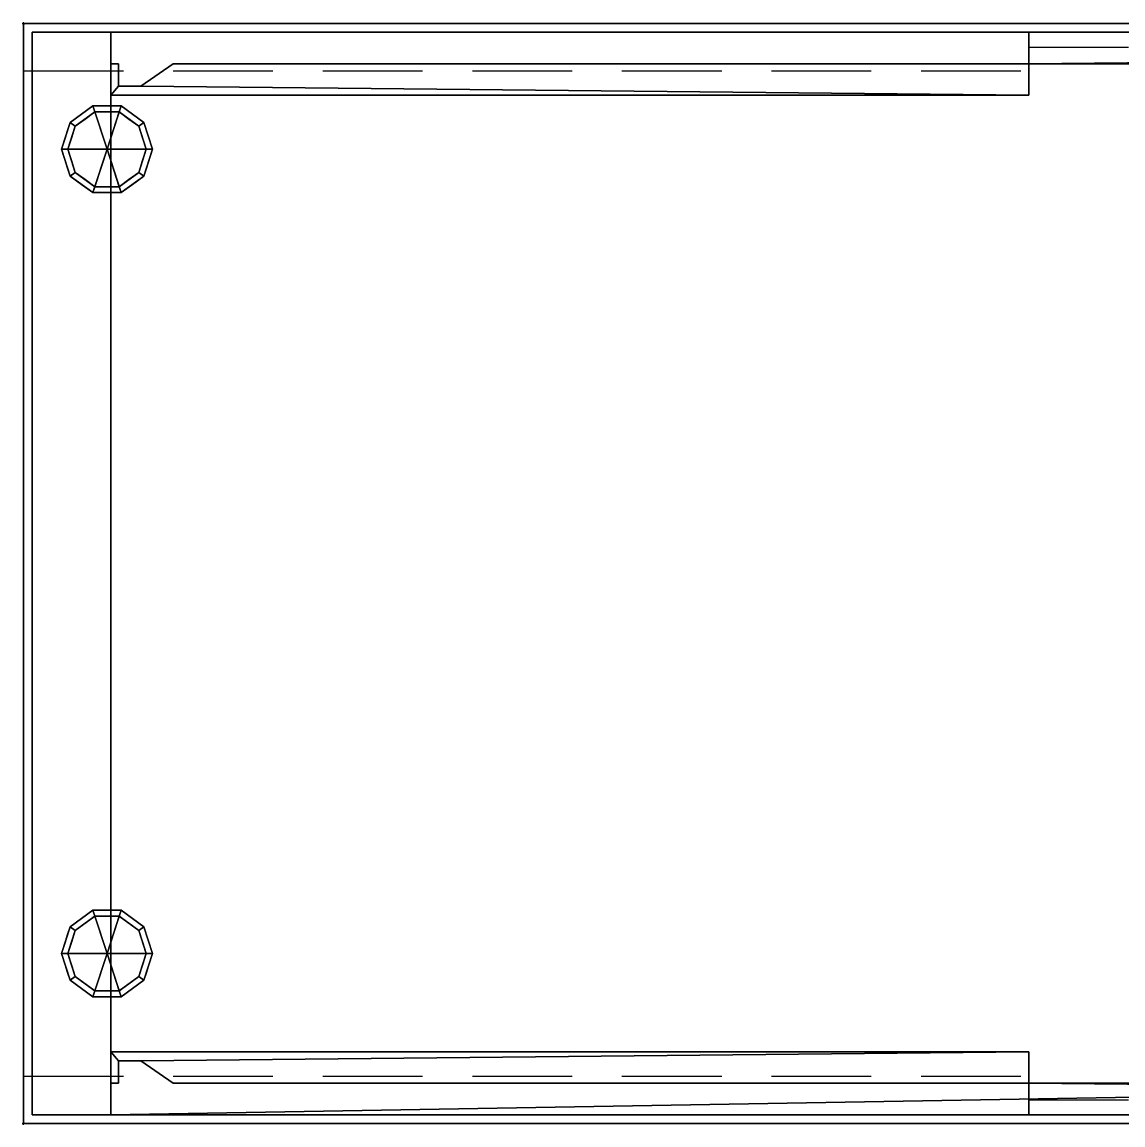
# Model space of a CAD drawing. Header units: millimetres. Extents: x -1 to 1401, y -701 to 1.
# Drawn here: x -1 to 700, y -701 to 1 of the extents above; entities that cross this region are included whole.
import ezdxf

# ---------------------------------------------------------------- set-up
doc = ezdxf.new("R2010")
doc.units = ezdxf.units.MM
doc.header["$PDMODE"] = 34
doc.linetypes.add('NASCOSTA', pattern=[9.525, 6.35, -3.175])
for name, color, linetype in [('IQ_200_2D', 1, 'Continuous'), ('IQ_200_3D', 1, 'Continuous'), ('IQ_204_2D', 7, 'Continuous'), ('IQ_204_3D', 7, 'Continuous'), ('IQ_INS_3D', 3, 'Continuous')]:
    doc.layers.add(name, color=color, linetype=linetype)

msp = doc.modelspace()

# ---------------------------------------------------------------- linework, layer by layer
at = {"layer": 'IQ_200_2D', "linetype": 'Continuous'}
msp.add_line((0, 0), (1355, 0), dxfattribs=at)
at = {"layer": 'IQ_200_2D'}
for p, q in [((0, 0), (1400, 0)), ((0, -700), (0, 0)), ((1400, -700), (0, -700))]:
    msp.add_line(p, q, dxfattribs=at)
at = {"layer": 'IQ_200_3D'}
for points in [[(0, 0, 900), (0, 0, 850), (0, -700, 850), (0, -700, 900)], [(1400, 0, 900), (1400, 0, 850), (0, 0, 850), (0, 0, 900)], [(1400, -700, 850), (0, -700, 850), (0, 0, 850), (1400, 0, 850)], [(0, 0, 900), (0, -700, 900), (1400, -700, 900), (1400, 0, 900)], [(0, -700, 900), (0, -700, 850), (1400, -700, 850), (1400, -700, 900)]]:
    msp.add_3dface(points, dxfattribs=at)
at = {"layer": 'IQ_204_2D', "linetype": 'NASCOSTA', "ltscale": 10}
for p, q in [((640, -30), (640, -15)), ((640, -15), (1400, -15)), ((0, -30), (640, -30)), ((0, -670), (640, -670)), ((640, -670), (640, -685)), ((640, -685), (1400, -685))]:
    msp.add_line(p, q, dxfattribs=at)
at = {"layer": 'IQ_INS_3D'}
for p in [(0, 0), (0, -700)]:
    msp.add_point(p, dxfattribs=at)

# ---------------------------------------------------------------- meshes
at = {"layer": 'IQ_200_3D'}
mesh = msp.add_polyface(dxfattribs=at)
corners = [(5.5, -5.5, 850), (5.5, -694.5, 850), (55.5, -694.5, 850), (55.5, -5.5, 850), (1394.5, -694.5, 850), (1394.5, -5.5, 850), (1224.5, -5.5, 850), (1224.5, -674.5, 850), (1344.5, -674.5, 850), (1344.5, -694.5, 850)]
mesh.append_faces([[corners[k] for k in face] for face in [(2, 3, 0, 1)]])
mesh.append_faces([[corners[k] for k in face] for face in [(6, 7, 8, 5)]], dxfattribs={"vtx2": -1})
mesh.append_faces([[corners[k] for k in face] for face in [(8, 9, 4, 5)]], dxfattribs={"vtx3": -1})
mesh = msp.add_polyface(dxfattribs=at)
corners = [(1394.5, -694.5, 150), (5.5, -694.5, 150), (5.5, -5.5, 150), (1394.5, -5.5, 150)]
mesh.append_faces([[corners[k] for k in face] for face in [(0, 1, 2, 3)]])
mesh = msp.add_polyface(dxfattribs=at)
corners = [(1394.5, -5.5, 150), (5.5, -5.5, 150), (5.5, -5.5, 850), (55.5, -5.5, 850), (55.5, -5.5, 200), (1224.5, -5.5, 200), (1224.5, -5.5, 850), (1394.5, -5.5, 850)]
mesh.append_faces([[corners[k] for k in face] for face in [(5, 0, 1, 4)]], dxfattribs={"vtx0": -1, "vtx2": -1})
mesh.append_faces([[corners[k] for k in face] for face in [(2, 3, 4, 1)]], dxfattribs={"vtx2": -1})
mesh.append_faces([[corners[k] for k in face] for face in [(5, 6, 7, 0)]], dxfattribs={"vtx3": -1})
mesh = msp.add_polyface(dxfattribs=at)
corners = [(5.5, -5.5, 850), (5.5, -5.5, 150), (5.5, -694.5, 150), (5.5, -694.5, 850)]
mesh.append_faces([[corners[k] for k in face] for face in [(0, 1, 2, 3)]])
mesh = msp.add_polyface(dxfattribs=at)
corners = [(1344.5, -674.5, 200), (1224.5, -674.5, 200), (1224.5, -5.5, 200), (55.5, -5.5, 200), (55.5, -694.5, 200), (1344.5, -694.5, 200)]
mesh.append_faces([[corners[k] for k in face] for face in [(5, 0, 1, 4)]], dxfattribs={"vtx2": -1})
mesh.append_faces([[corners[k] for k in face] for face in [(1, 2, 3, 4)]], dxfattribs={"vtx3": -1})
mesh = msp.add_polyface(dxfattribs=at)
corners = [(55.5, -5.5, 200), (55.5, -5.5, 850), (55.5, -694.5, 850), (55.5, -694.5, 200)]
mesh.append_faces([[corners[k] for k in face] for face in [(0, 1, 2, 3)]])
mesh = msp.add_polyface(dxfattribs=at)
corners = [(1224.5, -25.5, 200), (640, -25.5, 200), (640, -5.5, 200), (1184.86, -5.5, 200), (1205.34, -19.84, 200), (1219.5, -19.84, 200), (1219.5, -5.5, 200), (1224.5, -5.5, 200)]
mesh.append_faces([[corners[k] for k in face] for face in [(7, 0, 5, 6), (3, 4, 1, 2)]], dxfattribs={"vtx1": -1})
mesh.append_faces([[corners[k] for k in face] for face in [(4, 5, 0, 1)]], dxfattribs={"vtx1": -1, "vtx3": -1})
mesh = msp.add_polyface(dxfattribs=at)
corners = [(1224.5, -25.5, 850), (1224.5, -5.5, 850), (1219.5, -5.5, 850), (1219.5, -19.84, 850), (1205.34, -19.84, 850), (1184.86, -5.5, 850), (640, -5.5, 850), (640, -25.5, 850)]
mesh.append_faces([[corners[k] for k in face] for face in [(7, 4, 5, 6), (3, 0, 1, 2)]], dxfattribs={"vtx0": -1})
mesh.append_faces([[corners[k] for k in face] for face in [(4, 7, 0, 3)]], dxfattribs={"vtx0": -1, "vtx2": -1})
mesh = msp.add_polyface(dxfattribs=at)
corners = [(640, -5.5, 200), (640, -5.5, 850), (1184.86, -5.5, 850), (1184.86, -5.5, 200)]
mesh.append_faces([[corners[k] for k in face] for face in [(0, 1, 2, 3)]])
mesh = msp.add_polyface(dxfattribs=at)
corners = [(640, -25.5, 200), (640, -25.5, 850), (640, -5.5, 850), (640, -5.5, 200)]
mesh.append_faces([[corners[k] for k in face] for face in [(0, 1, 2, 3)]])
mesh = msp.add_polyface(dxfattribs=at)
corners = [(55.5, -45.5, 200), (55.5, -25.5, 200), (60.5, -25.5, 200), (60.5, -39.84, 200), (74.66, -39.84, 200), (95.14, -25.5, 200), (640, -25.5, 200), (640, -45.5, 200)]
mesh.append_faces([[corners[k] for k in face] for face in [(3, 0, 1, 2), (7, 4, 5, 6)]], dxfattribs={"vtx0": -1})
mesh.append_faces([[corners[k] for k in face] for face in [(0, 3, 4, 7)]], dxfattribs={"vtx0": -1, "vtx2": -1})
mesh = msp.add_polyface(dxfattribs=at)
corners = [(55.5, -45.5, 850), (640, -45.5, 850), (640, -25.5, 850), (95.14, -25.5, 850), (74.66, -39.84, 850), (60.5, -39.84, 850), (60.5, -25.5, 850), (55.5, -25.5, 850)]
mesh.append_faces([[corners[k] for k in face] for face in [(4, 5, 0, 1)]], dxfattribs={"vtx1": -1, "vtx3": -1})
mesh.append_faces([[corners[k] for k in face] for face in [(1, 2, 3, 4), (5, 6, 7, 0)]], dxfattribs={"vtx3": -1})
mesh = msp.add_polyface(dxfattribs=at)
corners = [(55.5, -45.5, 200), (55.5, -45.5, 850), (55.5, -25.5, 850), (55.5, -25.5, 200)]
mesh.append_faces([[corners[k] for k in face] for face in [(0, 1, 2, 3)]])
mesh = msp.add_polyface(dxfattribs=at)
corners = [(55.5, -25.5, 200), (55.5, -25.5, 850), (60.5, -25.5, 850), (60.5, -25.5, 200)]
mesh.append_faces([[corners[k] for k in face] for face in [(0, 1, 2, 3)]])
mesh = msp.add_polyface(dxfattribs=at)
corners = [(60.5, -25.5, 200), (60.5, -25.5, 850), (60.5, -39.84, 850), (60.5, -39.84, 200)]
mesh.append_faces([[corners[k] for k in face] for face in [(0, 1, 2, 3)]])
mesh = msp.add_polyface(dxfattribs=at)
corners = [(74.66, -39.84, 200), (74.66, -39.84, 850), (95.14, -25.5, 850), (95.14, -25.5, 200)]
mesh.append_faces([[corners[k] for k in face] for face in [(0, 1, 2, 3)]])
mesh = msp.add_polyface(dxfattribs=at)
corners = [(95.14, -25.5, 200), (95.14, -25.5, 850), (640, -25.5, 850), (640, -25.5, 200)]
mesh.append_faces([[corners[k] for k in face] for face in [(0, 1, 2, 3)]])
mesh = msp.add_polyface(dxfattribs=at)
corners = [(640, -25.5, 200), (640, -25.5, 850), (640, -45.5, 850), (640, -45.5, 200)]
mesh.append_faces([[corners[k] for k in face] for face in [(0, 1, 2, 3)]])
mesh = msp.add_polyface(dxfattribs=at)
corners = [(1224.5, -25.5, 200), (1224.5, -25.5, 850), (640, -25.5, 850), (640, -25.5, 200)]
mesh.append_faces([[corners[k] for k in face] for face in [(0, 1, 2, 3)]])
mesh = msp.add_polyface(dxfattribs=at)
corners = [(60.5, -39.84, 200), (60.5, -39.84, 850), (74.66, -39.84, 850), (74.66, -39.84, 200)]
mesh.append_faces([[corners[k] for k in face] for face in [(0, 1, 2, 3)]])
mesh = msp.add_polyface(dxfattribs=at)
corners = [(640, -45.5, 200), (640, -45.5, 850), (55.5, -45.5, 850), (55.5, -45.5, 200)]
mesh.append_faces([[corners[k] for k in face] for face in [(0, 1, 2, 3)]])
mesh = msp.add_polyface(dxfattribs=at)
corners = [(55.5, -654.5, 200), (640, -654.5, 200), (640, -674.5, 200), (95.14, -674.5, 200), (74.66, -660.16, 200), (60.5, -660.16, 200), (60.5, -674.5, 200), (55.5, -674.5, 200)]
mesh.append_faces([[corners[k] for k in face] for face in [(7, 0, 5, 6), (3, 4, 1, 2)]], dxfattribs={"vtx1": -1})
mesh.append_faces([[corners[k] for k in face] for face in [(4, 5, 0, 1)]], dxfattribs={"vtx1": -1, "vtx3": -1})
mesh = msp.add_polyface(dxfattribs=at)
corners = [(55.5, -654.5, 850), (55.5, -674.5, 850), (60.5, -674.5, 850), (60.5, -660.16, 850), (74.66, -660.16, 850), (95.14, -674.5, 850), (640, -674.5, 850), (640, -654.5, 850)]
mesh.append_faces([[corners[k] for k in face] for face in [(0, 3, 4, 7)]], dxfattribs={"vtx0": -1, "vtx2": -1})
mesh.append_faces([[corners[k] for k in face] for face in [(5, 6, 7, 4), (1, 2, 3, 0)]], dxfattribs={"vtx2": -1})
mesh = msp.add_polyface(dxfattribs=at)
corners = [(55.5, -654.5, 850), (640, -654.5, 850), (640, -654.5, 200), (55.5, -654.5, 200)]
mesh.append_faces([[corners[k] for k in face] for face in [(0, 1, 2, 3)]])
mesh = msp.add_polyface(dxfattribs=at)
corners = [(55.5, -674.5, 850), (55.5, -654.5, 850), (55.5, -654.5, 200), (55.5, -674.5, 200)]
mesh.append_faces([[corners[k] for k in face] for face in [(0, 1, 2, 3)]])
mesh = msp.add_polyface(dxfattribs=at)
corners = [(640, -654.5, 850), (640, -674.5, 850), (640, -674.5, 200), (640, -654.5, 200)]
mesh.append_faces([[corners[k] for k in face] for face in [(0, 1, 2, 3)]])
mesh = msp.add_polyface(dxfattribs=at)
corners = [(60.5, -660.16, 850), (60.5, -674.5, 850), (60.5, -674.5, 200), (60.5, -660.16, 200)]
mesh.append_faces([[corners[k] for k in face] for face in [(0, 1, 2, 3)]])
mesh = msp.add_polyface(dxfattribs=at)
corners = [(74.66, -660.16, 850), (60.5, -660.16, 850), (60.5, -660.16, 200), (74.66, -660.16, 200)]
mesh.append_faces([[corners[k] for k in face] for face in [(0, 1, 2, 3)]])
mesh = msp.add_polyface(dxfattribs=at)
corners = [(95.14, -674.5, 850), (74.66, -660.16, 850), (74.66, -660.16, 200), (95.14, -674.5, 200)]
mesh.append_faces([[corners[k] for k in face] for face in [(0, 1, 2, 3)]])
mesh = msp.add_polyface(dxfattribs=at)
corners = [(60.5, -674.5, 850), (55.5, -674.5, 850), (55.5, -674.5, 200), (60.5, -674.5, 200)]
mesh.append_faces([[corners[k] for k in face] for face in [(0, 1, 2, 3)]])
mesh = msp.add_polyface(dxfattribs=at)
corners = [(640, -674.5, 850), (95.14, -674.5, 850), (95.14, -674.5, 200), (640, -674.5, 200)]
mesh.append_faces([[corners[k] for k in face] for face in [(0, 1, 2, 3)]])
mesh = msp.add_polyface(dxfattribs=at)
corners = [(1224.5, -674.5, 200), (1224.5, -694.5, 200), (1219.5, -694.5, 200), (1219.5, -680.16, 200), (1205.34, -680.16, 200), (1184.86, -694.5, 200), (640, -694.5, 200), (640, -674.5, 200)]
mesh.append_faces([[corners[k] for k in face] for face in [(3, 0, 1, 2), (7, 4, 5, 6)]], dxfattribs={"vtx0": -1})
mesh.append_faces([[corners[k] for k in face] for face in [(0, 3, 4, 7)]], dxfattribs={"vtx0": -1, "vtx2": -1})
mesh = msp.add_polyface(dxfattribs=at)
corners = [(1224.5, -674.5, 850), (640, -674.5, 850), (640, -694.5, 850), (1184.86, -694.5, 850), (1205.34, -680.16, 850), (1219.5, -680.16, 850), (1219.5, -694.5, 850), (1224.5, -694.5, 850)]
mesh.append_faces([[corners[k] for k in face] for face in [(3, 4, 1, 2), (7, 0, 5, 6)]], dxfattribs={"vtx1": -1})
mesh.append_faces([[corners[k] for k in face] for face in [(0, 1, 4, 5)]], dxfattribs={"vtx1": -1, "vtx3": -1})
mesh = msp.add_polyface(dxfattribs=at)
corners = [(640, -694.5, 850), (640, -674.5, 850), (640, -674.5, 200), (640, -694.5, 200)]
mesh.append_faces([[corners[k] for k in face] for face in [(0, 1, 2, 3)]])
mesh = msp.add_polyface(dxfattribs=at)
corners = [(640, -674.5, 850), (1224.5, -674.5, 850), (1224.5, -674.5, 200), (640, -674.5, 200)]
mesh.append_faces([[corners[k] for k in face] for face in [(0, 1, 2, 3)]])
mesh = msp.add_polyface(dxfattribs=at)
corners = [(5.5, -694.5, 150), (1394.5, -694.5, 150), (1394.5, -694.5, 850), (1344.5, -694.5, 850), (1344.5, -694.5, 200), (55.5, -694.5, 200), (55.5, -694.5, 850), (5.5, -694.5, 850)]
mesh.append_faces([[corners[k] for k in face] for face in [(4, 5, 0, 1)]], dxfattribs={"vtx1": -1, "vtx3": -1})
mesh.append_faces([[corners[k] for k in face] for face in [(2, 3, 4, 1)]], dxfattribs={"vtx2": -1})
mesh.append_faces([[corners[k] for k in face] for face in [(5, 6, 7, 0)]], dxfattribs={"vtx3": -1})
mesh = msp.add_polyface(dxfattribs=at)
corners = [(1184.86, -694.5, 850), (640, -694.5, 850), (640, -694.5, 200), (1184.86, -694.5, 200)]
mesh.append_faces([[corners[k] for k in face] for face in [(0, 1, 2, 3)]])
at = {"layer": 'IQ_204_3D'}
mesh = msp.add_polyface(dxfattribs=at)
corners = [(53.1, -80, 150), (82.1, -80, 150), (76.56, -62.95, 150), (62.06, -52.42, 150), (44.14, -52.42, 150), (29.64, -62.95, 150), (24.1, -80, 150)]
mesh.append_faces([[corners[k] for k in face] for face in [(0, 4, 5, 6)]], dxfattribs={"vtx0": -1})
mesh.append_faces([[corners[k] for k in face] for face in [(0, 3, 4)]], dxfattribs={"vtx0": -1, "vtx2": -1})
mesh.append_faces([[corners[k] for k in face] for face in [(0, 1, 2, 3)]], dxfattribs={"vtx3": -1})
mesh = msp.add_polyface(dxfattribs=at)
corners = [(24.1, -80, 150), (29.64, -62.95, 150), (44.14, -52.42, 150), (62.06, -52.42, 150), (76.56, -62.95, 150), (82.1, -80, 150), (82.1, -80, 25), (76.56, -62.95, 25), (62.06, -52.42, 25), (44.14, -52.42, 25), (29.64, -62.95, 25), (24.1, -80, 25), (69.31, -57.69, 150), (69.31, -57.69, 25), (79.33, -71.48, 25), (79.33, -71.48, 150), (53.1, -52.42, 150), (53.1, -52.42, 25), (36.89, -57.69, 25), (36.89, -57.69, 150), (26.41, -72.88, 25), (26.87, -71.48, 150), (28.03, -67.92, 25)]
mesh.append_faces([[corners[k] for k in face] for face in [(22, 1, 10), (1, 22, 21)]], dxfattribs={"vtx0": -1, "vtx1": -1})
mesh.append_faces([[corners[k] for k in face] for face in [(20, 0, 21)]], dxfattribs={"vtx0": -1, "vtx2": -1})
mesh.append_faces([[corners[k] for k in face] for face in [(22, 20, 21)]], dxfattribs={"vtx1": -1, "vtx2": -1})
mesh.append_faces([[corners[k] for k in face] for face in [(2, 16, 17, 9), (13, 8, 3, 12), (4, 15, 14, 7), (7, 13, 12, 4), (9, 18, 19, 2), (16, 3, 8, 17), (1, 19, 18, 10)]], dxfattribs={"vtx1": -1, "vtx3": -1})
mesh.append_faces([[corners[k] for k in face] for face in [(5, 6, 14, 15), (20, 11, 0)]], dxfattribs={"vtx2": -1})
mesh = msp.add_polyface(dxfattribs=at)
corners = [(24.1, -80, 25), (29.64, -62.95, 25), (44.14, -52.42, 25), (62.06, -52.42, 25), (76.56, -62.95, 25), (82.1, -80, 25), (78.1, -80, 25), (73.33, -65.31, 25), (60.83, -56.22, 25), (45.37, -56.22, 25), (32.87, -65.31, 25), (28.1, -80, 25)]
mesh.append_faces([[corners[k] for k in face] for face in [(10, 1, 2, 9)]], dxfattribs={"vtx0": -1, "vtx2": -1})
mesh.append_faces([[corners[k] for k in face] for face in [(6, 7, 4, 5)]], dxfattribs={"vtx1": -1})
mesh.append_faces([[corners[k] for k in face] for face in [(8, 9, 2, 3), (7, 8, 3, 4)]], dxfattribs={"vtx1": -1, "vtx3": -1})
mesh.append_faces([[corners[k] for k in face] for face in [(11, 0, 1, 10)]], dxfattribs={"vtx2": -1})
mesh = msp.add_polyface(dxfattribs=at)
corners = [(28.1, -80, 25), (32.87, -65.31, 25), (45.37, -56.22, 25), (60.83, -56.22, 25), (73.33, -65.31, 25), (78.1, -80, 25), (78.1, -80, 0), (73.33, -65.31, 0), (60.83, -56.22, 0), (45.37, -56.22, 0), (32.87, -65.31, 0), (28.1, -80, 0), (67.08, -60.76, 0), (67.08, -60.76, 25), (75.71, -72.65, 25), (75.71, -72.65, 0), (53.1, -56.22, 25), (53.1, -56.22, 0), (30.42, -72.87, 0), (30.49, -72.65, 25), (39.12, -60.76, 0), (39.12, -60.76, 25)]
mesh.append_faces([[corners[k] for k in face] for face in [(15, 14, 5, 6)]], dxfattribs={"vtx0": -1})
mesh.append_faces([[corners[k] for k in face] for face in [(7, 4, 14, 15), (9, 2, 16, 17), (8, 3, 13, 12), (12, 13, 4, 7), (19, 10, 18), (17, 16, 3, 8), (10, 19, 1), (18, 0, 19)]], dxfattribs={"vtx0": -1, "vtx2": -1})
mesh.append_faces([[corners[k] for k in face] for face in [(21, 2, 9, 20), (1, 21, 20, 10)]], dxfattribs={"vtx1": -1, "vtx3": -1})
mesh.append_faces([[corners[k] for k in face] for face in [(18, 11, 0)]], dxfattribs={"vtx2": -1})
mesh = msp.add_polyface(dxfattribs=at)
corners = [(28.1, -80, 0), (32.87, -65.31, 0), (45.37, -56.22, 0), (60.83, -56.22, 0), (73.33, -65.31, 0), (78.1, -80, 0), (53.1, -80, 0)]
mesh.append_faces([[corners[k] for k in face] for face in [(1, 2, 6, 0)]], dxfattribs={"vtx1": -1})
mesh.append_faces([[corners[k] for k in face] for face in [(2, 3, 6)]], dxfattribs={"vtx1": -1, "vtx2": -1})
mesh.append_faces([[corners[k] for k in face] for face in [(4, 5, 6, 3)]], dxfattribs={"vtx2": -1})
mesh = msp.add_polyface(dxfattribs=at)
corners = [(53.1, -80, 150), (24.1, -80, 150), (29.64, -97.05, 150), (44.14, -107.58, 150), (62.06, -107.58, 150), (76.56, -97.05, 150), (82.1, -80, 150)]
mesh.append_faces([[corners[k] for k in face] for face in [(0, 4, 5, 6)]], dxfattribs={"vtx0": -1})
mesh.append_faces([[corners[k] for k in face] for face in [(4, 0, 3)]], dxfattribs={"vtx0": -1, "vtx1": -1})
mesh.append_faces([[corners[k] for k in face] for face in [(0, 1, 2, 3)]], dxfattribs={"vtx3": -1})
mesh = msp.add_polyface(dxfattribs=at)
corners = [(82.1, -80, 150), (76.56, -97.05, 150), (62.06, -107.58, 150), (44.14, -107.58, 150), (29.64, -97.05, 150), (24.1, -80, 150), (24.1, -80, 25), (29.64, -97.05, 25), (44.14, -107.58, 25), (62.06, -107.58, 25), (76.56, -97.05, 25), (82.1, -80, 25), (26.41, -87.12, 150), (26.87, -88.52, 25), (36.89, -102.31, 25), (36.89, -102.31, 150), (53.1, -107.58, 150), (53.1, -107.58, 25), (69.31, -102.31, 25), (69.31, -102.31, 150), (79.79, -87.12, 25), (79.33, -88.52, 150), (28.03, -92.08, 150), (78.17, -92.08, 25)]
mesh.append_faces([[corners[k] for k in face] for face in [(6, 12, 5)]], dxfattribs={"vtx0": -1})
mesh.append_faces([[corners[k] for k in face] for face in [(23, 1, 10), (22, 7, 4), (7, 22, 13), (1, 23, 21)]], dxfattribs={"vtx0": -1, "vtx1": -1})
mesh.append_faces([[corners[k] for k in face] for face in [(12, 6, 13), (20, 0, 21)]], dxfattribs={"vtx0": -1, "vtx2": -1})
mesh.append_faces([[corners[k] for k in face] for face in [(22, 12, 13), (23, 20, 21)]], dxfattribs={"vtx1": -1, "vtx2": -1})
mesh.append_faces([[corners[k] for k in face] for face in [(15, 4, 7, 14), (3, 15, 14, 8), (17, 9, 2, 16), (19, 2, 9, 18), (18, 10, 1, 19), (16, 3, 8, 17)]], dxfattribs={"vtx1": -1, "vtx3": -1})
mesh.append_faces([[corners[k] for k in face] for face in [(20, 11, 0)]], dxfattribs={"vtx2": -1})
mesh = msp.add_polyface(dxfattribs=at)
corners = [(82.1, -80, 25), (76.56, -97.05, 25), (62.06, -107.58, 25), (44.14, -107.58, 25), (29.64, -97.05, 25), (24.1, -80, 25), (28.1, -80, 25), (32.87, -94.69, 25), (45.37, -103.78, 25), (60.83, -103.78, 25), (73.33, -94.69, 25), (78.1, -80, 25)]
mesh.append_faces([[corners[k] for k in face] for face in [(1, 10, 11, 0)]], dxfattribs={"vtx0": -1})
mesh.append_faces([[corners[k] for k in face] for face in [(3, 8, 9, 2), (2, 9, 10, 1)]], dxfattribs={"vtx0": -1, "vtx2": -1})
mesh.append_faces([[corners[k] for k in face] for face in [(3, 4, 7, 8)]], dxfattribs={"vtx1": -1, "vtx3": -1})
mesh.append_faces([[corners[k] for k in face] for face in [(4, 5, 6, 7)]], dxfattribs={"vtx3": -1})
mesh = msp.add_polyface(dxfattribs=at)
corners = [(78.1, -80, 25), (73.33, -94.69, 25), (60.83, -103.78, 25), (45.37, -103.78, 25), (32.87, -94.69, 25), (28.1, -80, 25), (28.1, -80, 0), (32.87, -94.69, 0), (45.37, -103.78, 0), (60.83, -103.78, 0), (73.33, -94.69, 0), (78.1, -80, 0), (30.42, -87.13, 0), (30.49, -87.35, 25), (39.12, -99.24, 25), (39.12, -99.24, 0), (53.1, -103.78, 25), (53.1, -103.78, 0), (75.78, -87.13, 0), (75.71, -87.35, 25), (67.08, -99.24, 25), (67.08, -99.24, 0)]
mesh.append_faces([[corners[k] for k in face] for face in [(7, 13, 12)]], dxfattribs={"vtx0": -1, "vtx1": -1})
mesh.append_faces([[corners[k] for k in face] for face in [(15, 14, 4, 7), (14, 15, 8, 3), (12, 13, 5), (9, 2, 16), (19, 10, 18), (10, 19, 1), (20, 21, 10, 1), (2, 9, 21, 20), (18, 0, 19)]], dxfattribs={"vtx0": -1, "vtx2": -1})
mesh.append_faces([[corners[k] for k in face] for face in [(4, 13, 7), (8, 17, 3)]], dxfattribs={"vtx1": -1, "vtx2": -1})
mesh.append_faces([[corners[k] for k in face] for face in [(16, 3, 17, 9)]], dxfattribs={"vtx1": -1, "vtx3": -1})
mesh.append_faces([[corners[k] for k in face] for face in [(5, 6, 12), (18, 11, 0)]], dxfattribs={"vtx2": -1})
mesh = msp.add_polyface(dxfattribs=at)
corners = [(78.1, -80, 0), (73.33, -94.69, 0), (60.83, -103.78, 0), (45.37, -103.78, 0), (32.87, -94.69, 0), (28.1, -80, 0), (53.1, -80, 0)]
mesh.append_faces([[corners[k] for k in face] for face in [(3, 6, 2)]], dxfattribs={"vtx0": -1, "vtx1": -1})
mesh.append_faces([[corners[k] for k in face] for face in [(1, 2, 6, 0)]], dxfattribs={"vtx1": -1})
mesh.append_faces([[corners[k] for k in face] for face in [(4, 5, 6, 3)]], dxfattribs={"vtx2": -1})
mesh = msp.add_polyface(dxfattribs=at)
corners = [(53.1, -591.9, 150), (82.1, -591.9, 150), (76.56, -574.85, 150), (62.06, -564.32, 150), (44.14, -564.32, 150), (29.64, -574.85, 150), (24.1, -591.9, 150)]
mesh.append_faces([[corners[k] for k in face] for face in [(0, 4, 5, 6)]], dxfattribs={"vtx0": -1})
mesh.append_faces([[corners[k] for k in face] for face in [(0, 3, 4)]], dxfattribs={"vtx0": -1, "vtx2": -1})
mesh.append_faces([[corners[k] for k in face] for face in [(0, 1, 2, 3)]], dxfattribs={"vtx3": -1})
mesh = msp.add_polyface(dxfattribs=at)
corners = [(24.1, -591.9, 150), (29.64, -574.85, 150), (44.14, -564.32, 150), (62.06, -564.32, 150), (76.56, -574.85, 150), (82.1, -591.9, 150), (82.1, -591.9, 25), (76.56, -574.85, 25), (62.06, -564.32, 25), (44.14, -564.32, 25), (29.64, -574.85, 25), (24.1, -591.9, 25), (69.31, -569.59, 150), (69.31, -569.59, 25), (79.33, -583.38, 25), (79.33, -583.38, 150), (53.1, -564.32, 150), (53.1, -564.32, 25), (36.89, -569.59, 25), (36.89, -569.59, 150), (26.41, -584.78, 25), (26.87, -583.38, 150), (28.03, -579.82, 25)]
mesh.append_faces([[corners[k] for k in face] for face in [(22, 1, 10), (1, 22, 21)]], dxfattribs={"vtx0": -1, "vtx1": -1})
mesh.append_faces([[corners[k] for k in face] for face in [(20, 0, 21)]], dxfattribs={"vtx0": -1, "vtx2": -1})
mesh.append_faces([[corners[k] for k in face] for face in [(22, 20, 21)]], dxfattribs={"vtx1": -1, "vtx2": -1})
mesh.append_faces([[corners[k] for k in face] for face in [(2, 16, 17, 9), (13, 8, 3, 12), (4, 15, 14, 7), (7, 13, 12, 4), (9, 18, 19, 2), (16, 3, 8, 17), (1, 19, 18, 10)]], dxfattribs={"vtx1": -1, "vtx3": -1})
mesh.append_faces([[corners[k] for k in face] for face in [(5, 6, 14, 15), (20, 11, 0)]], dxfattribs={"vtx2": -1})
mesh = msp.add_polyface(dxfattribs=at)
corners = [(24.1, -591.9, 25), (29.64, -574.85, 25), (44.14, -564.32, 25), (62.06, -564.32, 25), (76.56, -574.85, 25), (82.1, -591.9, 25), (78.1, -591.9, 25), (73.33, -577.21, 25), (60.83, -568.12, 25), (45.37, -568.12, 25), (32.87, -577.21, 25), (28.1, -591.9, 25)]
mesh.append_faces([[corners[k] for k in face] for face in [(10, 1, 2, 9)]], dxfattribs={"vtx0": -1, "vtx2": -1})
mesh.append_faces([[corners[k] for k in face] for face in [(6, 7, 4, 5)]], dxfattribs={"vtx1": -1})
mesh.append_faces([[corners[k] for k in face] for face in [(8, 9, 2, 3), (7, 8, 3, 4)]], dxfattribs={"vtx1": -1, "vtx3": -1})
mesh.append_faces([[corners[k] for k in face] for face in [(11, 0, 1, 10)]], dxfattribs={"vtx2": -1})
mesh = msp.add_polyface(dxfattribs=at)
corners = [(28.1, -591.9, 25), (32.87, -577.21, 25), (45.37, -568.12, 25), (60.83, -568.12, 25), (73.33, -577.21, 25), (78.1, -591.9, 25), (78.1, -591.9, 0), (73.33, -577.21, 0), (60.83, -568.12, 0), (45.37, -568.12, 0), (32.87, -577.21, 0), (28.1, -591.9, 0), (67.08, -572.66, 0), (67.08, -572.66, 25), (75.71, -584.55, 25), (75.71, -584.55, 0), (53.1, -568.12, 25), (53.1, -568.12, 0), (30.42, -584.77, 0), (30.49, -584.55, 25), (39.12, -572.66, 0), (39.12, -572.66, 25)]
mesh.append_faces([[corners[k] for k in face] for face in [(15, 14, 5, 6)]], dxfattribs={"vtx0": -1})
mesh.append_faces([[corners[k] for k in face] for face in [(7, 4, 14, 15), (9, 2, 16, 17), (8, 3, 13, 12), (12, 13, 4, 7), (19, 10, 18), (17, 16, 3, 8), (10, 19, 1), (18, 0, 19)]], dxfattribs={"vtx0": -1, "vtx2": -1})
mesh.append_faces([[corners[k] for k in face] for face in [(21, 2, 9, 20), (1, 21, 20, 10)]], dxfattribs={"vtx1": -1, "vtx3": -1})
mesh.append_faces([[corners[k] for k in face] for face in [(18, 11, 0)]], dxfattribs={"vtx2": -1})
mesh = msp.add_polyface(dxfattribs=at)
corners = [(28.1, -591.9, 0), (32.87, -577.21, 0), (45.37, -568.12, 0), (60.83, -568.12, 0), (73.33, -577.21, 0), (78.1, -591.9, 0), (53.1, -591.9, 0)]
mesh.append_faces([[corners[k] for k in face] for face in [(1, 2, 6, 0)]], dxfattribs={"vtx1": -1})
mesh.append_faces([[corners[k] for k in face] for face in [(2, 3, 6)]], dxfattribs={"vtx1": -1, "vtx2": -1})
mesh.append_faces([[corners[k] for k in face] for face in [(4, 5, 6, 3)]], dxfattribs={"vtx2": -1})
mesh = msp.add_polyface(dxfattribs=at)
corners = [(53.1, -591.9, 150), (24.1, -591.9, 150), (29.64, -608.95, 150), (44.14, -619.48, 150), (62.06, -619.48, 150), (76.56, -608.95, 150), (82.1, -591.9, 150)]
mesh.append_faces([[corners[k] for k in face] for face in [(0, 4, 5, 6)]], dxfattribs={"vtx0": -1})
mesh.append_faces([[corners[k] for k in face] for face in [(4, 0, 3)]], dxfattribs={"vtx0": -1, "vtx1": -1})
mesh.append_faces([[corners[k] for k in face] for face in [(0, 1, 2, 3)]], dxfattribs={"vtx3": -1})
mesh = msp.add_polyface(dxfattribs=at)
corners = [(82.1, -591.9, 150), (76.56, -608.95, 150), (62.06, -619.48, 150), (44.14, -619.48, 150), (29.64, -608.95, 150), (24.1, -591.9, 150), (24.1, -591.9, 25), (29.64, -608.95, 25), (44.14, -619.48, 25), (62.06, -619.48, 25), (76.56, -608.95, 25), (82.1, -591.9, 25), (26.41, -599.02, 150), (26.87, -600.42, 25), (36.89, -614.21, 25), (36.89, -614.21, 150), (53.1, -619.48, 150), (53.1, -619.48, 25), (69.31, -614.21, 25), (69.31, -614.21, 150), (79.79, -599.02, 25), (79.33, -600.42, 150), (28.03, -603.98, 150), (78.17, -603.98, 25)]
mesh.append_faces([[corners[k] for k in face] for face in [(6, 12, 5)]], dxfattribs={"vtx0": -1})
mesh.append_faces([[corners[k] for k in face] for face in [(23, 1, 10), (22, 7, 4), (7, 22, 13), (1, 23, 21)]], dxfattribs={"vtx0": -1, "vtx1": -1})
mesh.append_faces([[corners[k] for k in face] for face in [(12, 6, 13), (20, 0, 21)]], dxfattribs={"vtx0": -1, "vtx2": -1})
mesh.append_faces([[corners[k] for k in face] for face in [(22, 12, 13), (23, 20, 21)]], dxfattribs={"vtx1": -1, "vtx2": -1})
mesh.append_faces([[corners[k] for k in face] for face in [(15, 4, 7, 14), (3, 15, 14, 8), (17, 9, 2, 16), (19, 2, 9, 18), (18, 10, 1, 19), (16, 3, 8, 17)]], dxfattribs={"vtx1": -1, "vtx3": -1})
mesh.append_faces([[corners[k] for k in face] for face in [(20, 11, 0)]], dxfattribs={"vtx2": -1})
mesh = msp.add_polyface(dxfattribs=at)
corners = [(82.1, -591.9, 25), (76.56, -608.95, 25), (62.06, -619.48, 25), (44.14, -619.48, 25), (29.64, -608.95, 25), (24.1, -591.9, 25), (28.1, -591.9, 25), (32.87, -606.59, 25), (45.37, -615.68, 25), (60.83, -615.68, 25), (73.33, -606.59, 25), (78.1, -591.9, 25)]
mesh.append_faces([[corners[k] for k in face] for face in [(1, 10, 11, 0)]], dxfattribs={"vtx0": -1})
mesh.append_faces([[corners[k] for k in face] for face in [(3, 8, 9, 2), (2, 9, 10, 1)]], dxfattribs={"vtx0": -1, "vtx2": -1})
mesh.append_faces([[corners[k] for k in face] for face in [(3, 4, 7, 8)]], dxfattribs={"vtx1": -1, "vtx3": -1})
mesh.append_faces([[corners[k] for k in face] for face in [(4, 5, 6, 7)]], dxfattribs={"vtx3": -1})
mesh = msp.add_polyface(dxfattribs=at)
corners = [(78.1, -591.9, 25), (73.33, -606.59, 25), (60.83, -615.68, 25), (45.37, -615.68, 25), (32.87, -606.59, 25), (28.1, -591.9, 25), (28.1, -591.9, 0), (32.87, -606.59, 0), (45.37, -615.68, 0), (60.83, -615.68, 0), (73.33, -606.59, 0), (78.1, -591.9, 0), (30.42, -599.03, 0), (30.49, -599.25, 25), (39.12, -611.14, 25), (39.12, -611.14, 0), (53.1, -615.68, 25), (53.1, -615.68, 0), (75.78, -599.03, 0), (75.71, -599.25, 25), (67.08, -611.14, 25), (67.08, -611.14, 0)]
mesh.append_faces([[corners[k] for k in face] for face in [(7, 13, 12)]], dxfattribs={"vtx0": -1, "vtx1": -1})
mesh.append_faces([[corners[k] for k in face] for face in [(15, 14, 4, 7), (14, 15, 8, 3), (12, 13, 5), (9, 2, 16), (19, 10, 18), (10, 19, 1), (20, 21, 10, 1), (2, 9, 21, 20), (18, 0, 19)]], dxfattribs={"vtx0": -1, "vtx2": -1})
mesh.append_faces([[corners[k] for k in face] for face in [(4, 13, 7), (8, 17, 3)]], dxfattribs={"vtx1": -1, "vtx2": -1})
mesh.append_faces([[corners[k] for k in face] for face in [(16, 3, 17, 9)]], dxfattribs={"vtx1": -1, "vtx3": -1})
mesh.append_faces([[corners[k] for k in face] for face in [(5, 6, 12), (18, 11, 0)]], dxfattribs={"vtx2": -1})
mesh = msp.add_polyface(dxfattribs=at)
corners = [(78.1, -591.9, 0), (73.33, -606.59, 0), (60.83, -615.68, 0), (45.37, -615.68, 0), (32.87, -606.59, 0), (28.1, -591.9, 0), (53.1, -591.9, 0)]
mesh.append_faces([[corners[k] for k in face] for face in [(3, 6, 2)]], dxfattribs={"vtx0": -1, "vtx1": -1})
mesh.append_faces([[corners[k] for k in face] for face in [(1, 2, 6, 0)]], dxfattribs={"vtx1": -1})
mesh.append_faces([[corners[k] for k in face] for face in [(4, 5, 6, 3)]], dxfattribs={"vtx2": -1})

doc.saveas('drawing.dxf')
